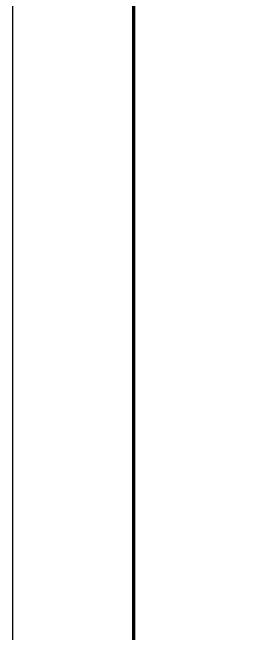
# Model space of a CAD drawing. Header units: millimetres. Extents: x 1499747 to 4230374, y -28481 to 441852.
# Drawn here: x 2419567 to 2426794, y 299786 to 318014 of the extents above; entities that cross this region are included whole.
import ezdxf
from ezdxf import colors
from ezdxf.entities.mleader import LeaderData, LeaderLine
from ezdxf.enums import TextEntityAlignment as Align
from ezdxf.math import Vec2, Vec3

# ---------------------------------------------------------------- set-up
doc = ezdxf.new("R2010")
doc.units = ezdxf.units.MM
doc.header["$MEASUREMENT"] = 0
doc.layers.add('ТП', color=250, linetype='Continuous', lineweight=30)
doc.styles.add('ISOCPEUR_4', font='isocpeur.ttf', dxfattribs={"width": 0.85, "height": 250})
doc.styles.add('СПДС', font='isocpeur.ttf', dxfattribs={"width": 0.9})

# ---------------------------------------------------------------- blocks, each defined once
blk = doc.blocks.new('*U32')
at = {"lineweight": 0}
blk.add_lwpolyline([(-415, -5), (5, -5), (5, 292), (-415, 292)], close=True, dxfattribs=at)
at = {"color": 0, "linetype": 'Continuous', "lineweight": 50}
blk.add_lwpolyline([(-395, 287), (0, 287), (0, 0), (-395, 0)], close=True, dxfattribs=at)
at = {"style": 'СПДС'}
for tag, p in [('ШИФР_ПРОЕКТА_ЛИСТ2', (-65, 7.5)), ('ЛИСТ_второй', (-5, 5))]:
    blk.add_attdef(tag, text='', height=2.5, dxfattribs=at).set_placement(p, align=Align.MIDDLE_CENTER)

msp = doc.modelspace()

# ---------------------------------------------------------------- block references
at = {"lineweight": 0, "xscale": 178.1472622323158, "yscale": 178.1472622323158, "zscale": 178.1472622323158}
msp.add_blockref('*U32', (2493498.46352, 275118.52376), dxfattribs=at)

# ---------------------------------------------------------------- leaders
at = {"layer": 'ТП', "lineweight": 30}
ml = msp.add_multileader_mtext('Standard', dxfattribs=at)
ml.set_content('(Ввод питания и UTP )', color=256, style='ISOCPEUR_4')
ml.set_leader_properties()
ml.build(insert=Vec2(0, 0))
ml.multileader.update_dxf_attribs({"text_right_attachment_type": 6, "dogleg_length": 0.00000000013, "arrow_head_size": 0.18})
ctx = ml.context
ctx.base_point, ctx.char_height, ctx.arrow_head_size, ctx.landing_gap_size, ctx.plane_origin = Vec3(2423516.85889, 320029.55404), 500, 0.18, 0.09, Vec3(2428341.67933, 328593.1777)
ctx.right_attachment, ctx.text_align_type = 6, 2
notes = []
notes.append((ctx, [(1, (1, 1, 0), (2429552.03889, 319704.55404), (-1, 0), 0.00000000013, [(0, [(2430177.4918, 319033.12708)], 0, [])])]))
ctx.mtext.insert, ctx.mtext.alignment, ctx.mtext.flow_direction = Vec3(2429551.94889, 320304.55404), 3, 5
for ctx, leaders in notes:
    for number, flags, end, landing, length, lines in leaders:
        leader = LeaderData()
        leader.index, (leader.has_last_leader_line, leader.has_dogleg_vector, leader.attachment_direction) = number, flags
        leader.last_leader_point, leader.dogleg_vector, leader.dogleg_length = Vec3(end), Vec3(landing), length
        for number, points, colour, breaks in lines:
            line = LeaderLine()
            line.index, line.vertices, line.color, line.breaks = number, Vec3.list(points), colors.encode_raw_color(colour), breaks
            leader.lines.append(line)
        ctx.leaders.append(leader)

doc.saveas('drawing.dxf')
